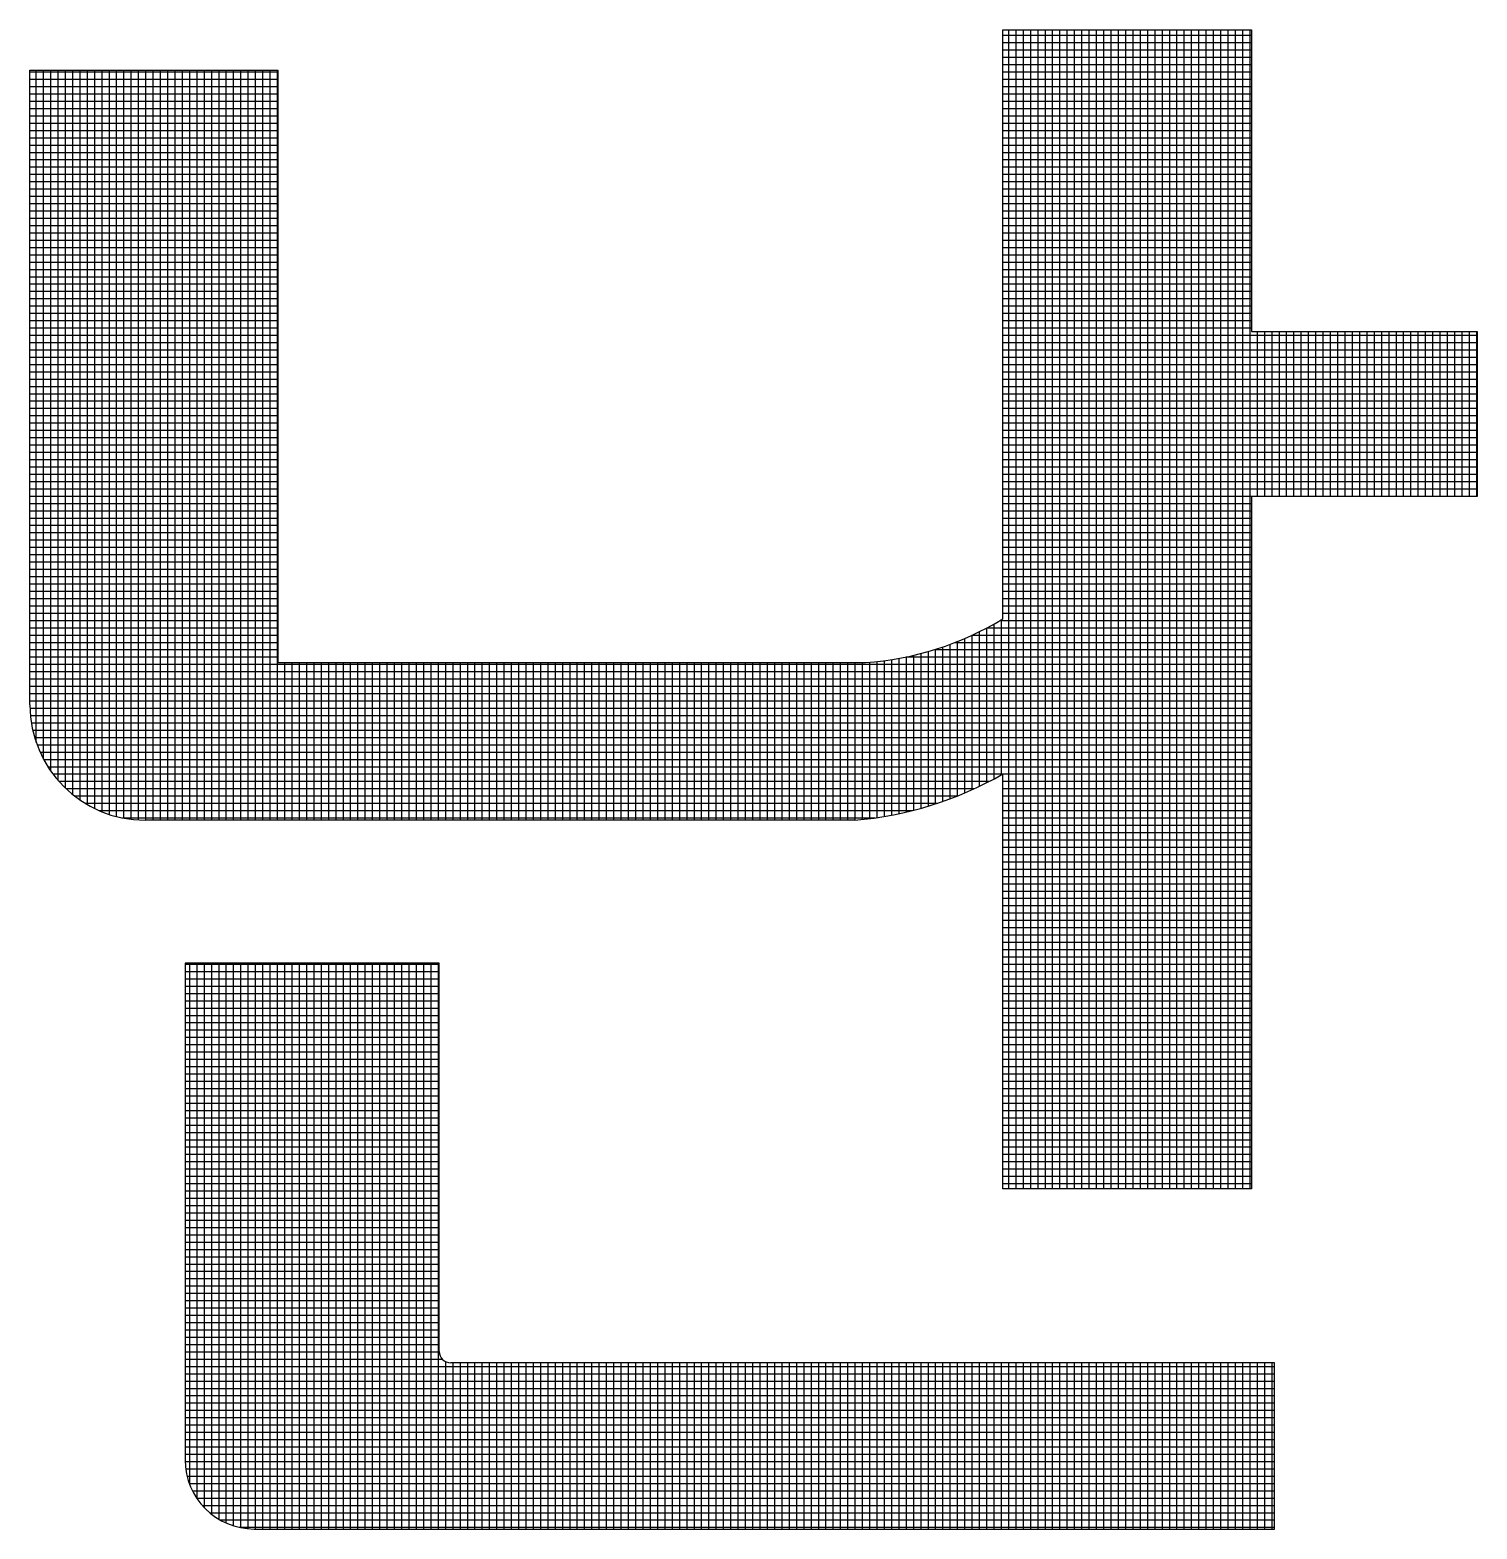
# Model space of a CAD drawing. Header units: inches. Extents: x 0 to 841, y 0 to 594.
# Drawn here: x 718.615 to 722.051, y 102.436 to 105.995 of the extents above; entities that cross this region are included whole.
import ezdxf

# ---------------------------------------------------------------- set-up
doc = ezdxf.new("R2010")
doc.units = ezdxf.units.IN
doc.header["$MEASUREMENT"] = 0
doc.layers.add('BG 한국지역난방기술주식회사 CI', color=7, linetype='Continuous')

msp = doc.modelspace()

# ---------------------------------------------------------------- linework, layer by layer
at = {"layer": 'BG 한국지역난방기술주식회사 CI', "color": 7, "linetype": 'Continuous', "lineweight": 25}
for p, q in [((720.9256, 104.5969), (720.9256, 105.995)), ((720.9256, 105.995), (721.5159, 105.995)), ((720.9394, 103.2436), (720.9394, 105.995)), ((720.9568, 103.2436), (720.9568, 105.995)), ((720.9742, 103.2436), (720.9742, 105.995)), ((720.9915, 103.2436), (720.9915, 105.995)), ((721.0089, 103.2436), (721.0089, 105.995)), ((721.0263, 103.2436), (721.0263, 105.995)), ((721.0436, 103.2436), (721.0436, 105.995)), ((721.061, 103.2436), (721.061, 105.995)), ((721.0784, 103.2436), (721.0784, 105.995)), ((721.0957, 103.2436), (721.0957, 105.995)), ((721.1131, 103.2436), (721.1131, 105.995)), ((721.1304, 103.2436), (721.1304, 105.995)), ((721.1478, 103.2436), (721.1478, 105.995)), ((721.1652, 103.2436), (721.1652, 105.995)), ((721.1825, 103.2436), (721.1825, 105.995)), ((721.1999, 103.2436), (721.1999, 105.995)), ((721.2173, 103.2436), (721.2173, 105.995)), ((721.2346, 103.2436), (721.2346, 105.995)), ((721.252, 103.2436), (721.252, 105.995)), ((721.2694, 103.2436), (721.2694, 105.995)), ((721.2867, 103.2436), (721.2867, 105.995)), ((721.3041, 103.2436), (721.3041, 105.995)), ((721.3215, 103.2436), (721.3215, 105.995)), ((721.3388, 103.2436), (721.3388, 105.995)), ((721.3562, 103.2436), (721.3562, 105.995)), ((721.3736, 103.2436), (721.3736, 105.995)), ((721.3909, 103.2436), (721.3909, 105.995)), ((721.4083, 103.2436), (721.4083, 105.995)), ((721.4256, 103.2436), (721.4256, 105.995)), ((721.443, 103.2436), (721.443, 105.995)), ((721.4604, 103.2436), (721.4604, 105.995)), ((721.4777, 103.2436), (721.4777, 105.995)), ((721.4951, 103.2436), (721.4951, 105.995)), ((721.5125, 103.2436), (721.5125, 105.995)), ((721.5159, 105.995), (721.5159, 105.2789)), ((720.9256, 105.9823), (721.5159, 105.9823)), ((720.9256, 105.9649), (721.5159, 105.9649)), ((720.9256, 105.9475), (721.5159, 105.9475)), ((720.9256, 105.9302), (721.5159, 105.9302)), ((718.6152, 105.8996), (719.2036, 105.8996)), ((718.6152, 104.3923), (718.6152, 105.8996)), ((718.6152, 105.8955), (719.2036, 105.8955)), ((718.63, 104.3036), (718.63, 105.8996)), ((718.6473, 104.2636), (718.6473, 105.8996)), ((718.6647, 104.2354), (718.6647, 105.8996)), ((718.6821, 104.2131), (718.6821, 105.8996)), ((718.6994, 104.1949), (718.6994, 105.8996)), ((718.7168, 104.1796), (718.7168, 105.8996)), ((718.7341, 104.1667), (718.7341, 105.8996)), ((718.7515, 104.1557), (718.7515, 105.8996)), ((718.7689, 104.1465), (718.7689, 105.8996)), ((718.7862, 104.1387), (718.7862, 105.8996)), ((718.8036, 104.1324), (718.8036, 105.8996)), ((718.821, 104.1274), (718.821, 105.8996)), ((718.8383, 104.1235), (718.8383, 105.8996)), ((718.8557, 104.1208), (718.8557, 105.8996)), ((718.8731, 104.1193), (718.8731, 105.8996)), ((718.8904, 104.1189), (718.8904, 105.8996)), ((718.9078, 104.1189), (718.9078, 105.8996)), ((718.9252, 104.1189), (718.9252, 105.8996)), ((718.9425, 104.1189), (718.9425, 105.8996)), ((718.9599, 104.1189), (718.9599, 105.8996)), ((718.9773, 104.1189), (718.9773, 105.8996)), ((718.9946, 104.1189), (718.9946, 105.8996)), ((719.012, 104.1189), (719.012, 105.8996)), ((719.0293, 104.1189), (719.0293, 105.8996)), ((719.0467, 104.1189), (719.0467, 105.8996)), ((719.0641, 104.1189), (719.0641, 105.8996)), ((719.0814, 104.1189), (719.0814, 105.8996)), ((719.0988, 104.1189), (719.0988, 105.8996)), ((719.1162, 104.1189), (719.1162, 105.8996)), ((719.1335, 104.1189), (719.1335, 105.8996)), ((719.1509, 104.1189), (719.1509, 105.8996)), ((719.1683, 104.1189), (719.1683, 105.8996)), ((719.1856, 104.1189), (719.1856, 105.8996)), ((719.203, 104.1189), (719.203, 105.8996)), ((719.2036, 105.8996), (719.2036, 104.4929)), ((720.9256, 105.9128), (721.5159, 105.9128)), ((720.9256, 105.8955), (721.5159, 105.8955)), ((718.6152, 105.8781), (719.2036, 105.8781)), ((718.6152, 105.8607), (719.2036, 105.8607)), ((720.9256, 105.8781), (721.5159, 105.8781)), ((720.9256, 105.8607), (721.5159, 105.8607)), ((718.6152, 105.8434), (719.2036, 105.8434)), ((718.6152, 105.826), (719.2036, 105.826)), ((720.9256, 105.8434), (721.5159, 105.8434)), ((720.9256, 105.826), (721.5159, 105.826)), ((718.6152, 105.8086), (719.2036, 105.8086)), ((718.6152, 105.7913), (719.2036, 105.7913)), ((720.9256, 105.8086), (721.5159, 105.8086)), ((720.9256, 105.7913), (721.5159, 105.7913)), ((718.6152, 105.7739), (719.2036, 105.7739)), ((718.6152, 105.7565), (719.2036, 105.7565)), ((720.9256, 105.7739), (721.5159, 105.7739)), ((720.9256, 105.7565), (721.5159, 105.7565)), ((718.6152, 105.7392), (719.2036, 105.7392)), ((718.6152, 105.7218), (719.2036, 105.7218)), ((720.9256, 105.7392), (721.5159, 105.7392)), ((720.9256, 105.7218), (721.5159, 105.7218)), ((718.6152, 105.7044), (719.2036, 105.7044)), ((718.6152, 105.6871), (719.2036, 105.6871)), ((718.6152, 105.6697), (719.2036, 105.6697)), ((720.9256, 105.7044), (721.5159, 105.7044)), ((720.9256, 105.6871), (721.5159, 105.6871)), ((720.9256, 105.6697), (721.5159, 105.6697)), ((718.6152, 105.6523), (719.2036, 105.6523)), ((718.6152, 105.635), (719.2036, 105.635)), ((720.9256, 105.6523), (721.5159, 105.6523)), ((720.9256, 105.635), (721.5159, 105.635)), ((718.6152, 105.6176), (719.2036, 105.6176)), ((718.6152, 105.6003), (719.2036, 105.6003)), ((720.9256, 105.6176), (721.5159, 105.6176)), ((720.9256, 105.6003), (721.5159, 105.6003)), ((718.6152, 105.5829), (719.2036, 105.5829)), ((718.6152, 105.5655), (719.2036, 105.5655)), ((720.9256, 105.5829), (721.5159, 105.5829)), ((720.9256, 105.5655), (721.5159, 105.5655)), ((718.6152, 105.5482), (719.2036, 105.5482)), ((718.6152, 105.5308), (719.2036, 105.5308)), ((720.9256, 105.5482), (721.5159, 105.5482)), ((720.9256, 105.5308), (721.5159, 105.5308)), ((718.6152, 105.5134), (719.2036, 105.5134)), ((718.6152, 105.4961), (719.2036, 105.4961)), ((720.9256, 105.5134), (721.5159, 105.5134)), ((720.9256, 105.4961), (721.5159, 105.4961)), ((718.6152, 105.4787), (719.2036, 105.4787)), ((718.6152, 105.4613), (719.2036, 105.4613)), ((720.9256, 105.4787), (721.5159, 105.4787)), ((720.9256, 105.4613), (721.5159, 105.4613)), ((718.6152, 105.444), (719.2036, 105.444)), ((718.6152, 105.4266), (719.2036, 105.4266)), ((720.9256, 105.444), (721.5159, 105.444)), ((720.9256, 105.4266), (721.5159, 105.4266)), ((718.6152, 105.4092), (719.2036, 105.4092)), ((718.6152, 105.3919), (719.2036, 105.3919)), ((720.9256, 105.4092), (721.5159, 105.4092)), ((720.9256, 105.3919), (721.5159, 105.3919)), ((718.6152, 105.3745), (719.2036, 105.3745)), ((718.6152, 105.3572), (719.2036, 105.3572)), ((720.9256, 105.3745), (721.5159, 105.3745)), ((720.9256, 105.3572), (721.5159, 105.3572)), ((718.6152, 105.3398), (719.2036, 105.3398)), ((718.6152, 105.3224), (719.2036, 105.3224)), ((720.9256, 105.3398), (721.5159, 105.3398)), ((720.9256, 105.3224), (721.5159, 105.3224)), ((718.6152, 105.3051), (719.2036, 105.3051)), ((718.6152, 105.2877), (719.2036, 105.2877)), ((720.9256, 105.3051), (721.5159, 105.3051)), ((720.9256, 105.2877), (721.5159, 105.2877)), ((721.5159, 105.2789), (722.0513, 105.2789)), ((721.5298, 104.887), (721.5298, 105.2789)), ((721.5472, 104.887), (721.5472, 105.2789)), ((721.5646, 104.887), (721.5646, 105.2789)), ((721.5819, 104.887), (721.5819, 105.2789)), ((721.5993, 104.887), (721.5993, 105.2789)), ((721.6167, 104.887), (721.6167, 105.2789)), ((721.634, 104.887), (721.634, 105.2789)), ((721.6514, 104.887), (721.6514, 105.2789)), ((721.6687, 104.887), (721.6687, 105.2789)), ((721.6861, 104.887), (721.6861, 105.2789)), ((721.7035, 104.887), (721.7035, 105.2789)), ((721.7208, 104.887), (721.7208, 105.2789)), ((721.7382, 104.887), (721.7382, 105.2789)), ((721.7556, 104.887), (721.7556, 105.2789)), ((721.7729, 104.887), (721.7729, 105.2789)), ((721.7903, 104.887), (721.7903, 105.2789)), ((721.8077, 104.887), (721.8077, 105.2789)), ((721.825, 104.887), (721.825, 105.2789)), ((721.8424, 104.887), (721.8424, 105.2789)), ((721.8598, 104.887), (721.8598, 105.2789)), ((721.8771, 104.887), (721.8771, 105.2789)), ((721.8945, 104.887), (721.8945, 105.2789)), ((721.9119, 104.887), (721.9119, 105.2789)), ((721.9292, 104.887), (721.9292, 105.2789)), ((721.9466, 104.887), (721.9466, 105.2789)), ((721.9639, 104.887), (721.9639, 105.2789)), ((721.9813, 104.887), (721.9813, 105.2789)), ((721.9987, 104.887), (721.9987, 105.2789)), ((722.016, 104.887), (722.016, 105.2789)), ((722.0334, 104.887), (722.0334, 105.2789)), ((722.0508, 104.887), (722.0508, 105.2789)), ((722.0513, 105.2789), (722.0513, 104.887)), ((718.6152, 105.2703), (719.2036, 105.2703)), ((718.6152, 105.253), (719.2036, 105.253)), ((720.9256, 105.2703), (722.0513, 105.2703)), ((720.9256, 105.253), (722.0513, 105.253)), ((718.6152, 105.2356), (719.2036, 105.2356)), ((718.6152, 105.2182), (719.2036, 105.2182)), ((720.9256, 105.2356), (722.0513, 105.2356)), ((720.9256, 105.2182), (722.0513, 105.2182)), ((718.6152, 105.2009), (719.2036, 105.2009)), ((718.6152, 105.1835), (719.2036, 105.1835)), ((720.9256, 105.2009), (722.0513, 105.2009)), ((720.9256, 105.1835), (722.0513, 105.1835)), ((718.6152, 105.1661), (719.2036, 105.1661)), ((718.6152, 105.1488), (719.2036, 105.1488)), ((720.9256, 105.1661), (722.0513, 105.1661)), ((720.9256, 105.1488), (722.0513, 105.1488)), ((718.6152, 105.1314), (719.2036, 105.1314)), ((718.6152, 105.1141), (719.2036, 105.1141)), ((720.9256, 105.1314), (722.0513, 105.1314)), ((720.9256, 105.1141), (722.0513, 105.1141)), ((718.6152, 105.0967), (719.2036, 105.0967)), ((718.6152, 105.0793), (719.2036, 105.0793)), ((720.9256, 105.0967), (722.0513, 105.0967)), ((720.9256, 105.0793), (722.0513, 105.0793)), ((718.6152, 105.062), (719.2036, 105.062)), ((718.6152, 105.0446), (719.2036, 105.0446)), ((720.9256, 105.062), (722.0513, 105.062)), ((720.9256, 105.0446), (722.0513, 105.0446)), ((718.6152, 105.0272), (719.2036, 105.0272)), ((718.6152, 105.0099), (719.2036, 105.0099)), ((720.9256, 105.0272), (722.0513, 105.0272)), ((720.9256, 105.0099), (722.0513, 105.0099)), ((718.6152, 104.9925), (719.2036, 104.9925)), ((718.6152, 104.9751), (719.2036, 104.9751)), ((718.6152, 104.9578), (719.2036, 104.9578)), ((720.9256, 104.9925), (722.0513, 104.9925)), ((720.9256, 104.9751), (722.0513, 104.9751)), ((720.9256, 104.9578), (722.0513, 104.9578)), ((718.6152, 104.9404), (719.2036, 104.9404)), ((718.6152, 104.923), (719.2036, 104.923)), ((720.9256, 104.9404), (722.0513, 104.9404)), ((720.9256, 104.923), (722.0513, 104.923)), ((718.6152, 104.9057), (719.2036, 104.9057)), ((718.6152, 104.8883), (719.2036, 104.8883)), ((720.9256, 104.9057), (722.0513, 104.9057)), ((720.9256, 104.8883), (722.0513, 104.8883)), ((722.0513, 104.887), (721.5159, 104.887)), ((721.5159, 104.887), (721.5159, 103.2436)), ((718.6152, 104.8709), (719.2036, 104.8709)), ((718.6152, 104.8536), (719.2036, 104.8536)), ((720.9256, 104.8709), (721.5159, 104.8709)), ((720.9256, 104.8536), (721.5159, 104.8536)), ((718.6152, 104.8362), (719.2036, 104.8362)), ((718.6152, 104.8189), (719.2036, 104.8189)), ((720.9256, 104.8362), (721.5159, 104.8362)), ((720.9256, 104.8189), (721.5159, 104.8189)), ((718.6152, 104.8015), (719.2036, 104.8015)), ((718.6152, 104.7841), (719.2036, 104.7841)), ((720.9256, 104.8015), (721.5159, 104.8015)), ((720.9256, 104.7841), (721.5159, 104.7841)), ((718.6152, 104.7668), (719.2036, 104.7668)), ((718.6152, 104.7494), (719.2036, 104.7494)), ((720.9256, 104.7668), (721.5159, 104.7668)), ((720.9256, 104.7494), (721.5159, 104.7494)), ((718.6152, 104.732), (719.2036, 104.732)), ((718.6152, 104.7147), (719.2036, 104.7147)), ((720.9256, 104.732), (721.5159, 104.732)), ((720.9256, 104.7147), (721.5159, 104.7147)), ((718.6152, 104.6973), (719.2036, 104.6973)), ((718.6152, 104.6799), (719.2036, 104.6799)), ((720.9256, 104.6973), (721.5159, 104.6973)), ((720.9256, 104.6799), (721.5159, 104.6799)), ((718.6152, 104.6626), (719.2036, 104.6626)), ((718.6152, 104.6452), (719.2036, 104.6452)), ((720.9256, 104.6626), (721.5159, 104.6626)), ((720.9256, 104.6452), (721.5159, 104.6452)), ((718.6152, 104.6278), (719.2036, 104.6278)), ((718.6152, 104.6105), (719.2036, 104.6105)), ((720.9256, 104.6278), (721.5159, 104.6278)), ((720.9256, 104.6105), (721.5159, 104.6105)), ((718.6152, 104.5931), (719.2036, 104.5931)), ((718.6152, 104.5757), (719.2036, 104.5757)), ((720.87, 104.1993), (720.87, 104.5664)), ((720.8873, 104.2079), (720.8873, 104.5752)), ((720.8883, 104.5757), (721.5159, 104.5757)), ((720.9047, 104.217), (720.9047, 104.5847)), ((720.9193, 104.5931), (721.5159, 104.5931)), ((720.9221, 104.2266), (720.9221, 104.5948)), ((718.6152, 104.5584), (719.2036, 104.5584)), ((718.6152, 104.541), (719.2036, 104.541)), ((720.7832, 104.1633), (720.7832, 104.5303)), ((720.8005, 104.1696), (720.8005, 104.5365)), ((720.8125, 104.541), (721.5159, 104.541)), ((720.8179, 104.1763), (720.8179, 104.5432)), ((720.8353, 104.1835), (720.8353, 104.5504)), ((720.8526, 104.1912), (720.8526, 104.5581)), ((720.8532, 104.5584), (721.5159, 104.5584)), ((718.6152, 104.5237), (719.2036, 104.5237)), ((718.6152, 104.5063), (719.2036, 104.5063)), ((720.6269, 104.1249), (720.6269, 104.4954)), ((720.6442, 104.1277), (720.6442, 104.4975)), ((720.6616, 104.1307), (720.6616, 104.5001)), ((720.679, 104.1342), (720.679, 104.5031)), ((720.6955, 104.5063), (721.5159, 104.5063)), ((720.6963, 104.1381), (720.6963, 104.5065)), ((720.7137, 104.1423), (720.7137, 104.5103)), ((720.7311, 104.1469), (720.7311, 104.5146)), ((720.7484, 104.152), (720.7484, 104.5194)), ((720.7628, 104.5237), (721.5159, 104.5237)), ((720.7658, 104.1574), (720.7658, 104.5246)), ((718.6152, 104.4889), (721.5159, 104.4889)), ((718.6152, 104.4716), (721.5159, 104.4716)), ((719.2036, 104.4929), (720.5991, 104.4929)), ((719.2204, 104.1189), (719.2204, 104.4929)), ((719.2377, 104.1189), (719.2377, 104.4929)), ((719.2551, 104.1189), (719.2551, 104.4929)), ((719.2724, 104.1189), (719.2724, 104.4929)), ((719.2898, 104.1189), (719.2898, 104.4929)), ((719.3072, 104.1189), (719.3072, 104.4929)), ((719.3245, 104.1189), (719.3245, 104.4929)), ((719.3419, 104.1189), (719.3419, 104.4929)), ((719.3593, 104.1189), (719.3593, 104.4929)), ((719.3766, 104.1189), (719.3766, 104.4929)), ((719.394, 104.1189), (719.394, 104.4929)), ((719.4114, 104.1189), (719.4114, 104.4929)), ((719.4287, 104.1189), (719.4287, 104.4929)), ((719.4461, 104.1189), (719.4461, 104.4929)), ((719.4635, 104.1189), (719.4635, 104.4929)), ((719.4808, 104.1189), (719.4808, 104.4929)), ((719.4982, 104.1189), (719.4982, 104.4929)), ((719.5155, 104.1189), (719.5155, 104.4929)), ((719.5329, 104.1189), (719.5329, 104.4929)), ((719.5503, 104.1189), (719.5503, 104.4929)), ((719.5676, 104.1189), (719.5676, 104.4929)), ((719.585, 104.1189), (719.585, 104.4929)), ((719.6024, 104.1189), (719.6024, 104.4929)), ((719.6197, 104.1189), (719.6197, 104.4929)), ((719.6371, 104.1189), (719.6371, 104.4929)), ((719.6545, 104.1189), (719.6545, 104.4929)), ((719.6718, 104.1189), (719.6718, 104.4929)), ((719.6892, 104.1189), (719.6892, 104.4929)), ((719.7066, 104.1189), (719.7066, 104.4929)), ((719.7239, 104.1189), (719.7239, 104.4929)), ((719.7413, 104.1189), (719.7413, 104.4929)), ((719.7587, 104.1189), (719.7587, 104.4929)), ((719.776, 104.1189), (719.776, 104.4929)), ((719.7934, 104.1189), (719.7934, 104.4929)), ((719.8107, 104.1189), (719.8107, 104.4929)), ((719.8281, 104.1189), (719.8281, 104.4929)), ((719.8455, 104.1189), (719.8455, 104.4929)), ((719.8628, 104.1189), (719.8628, 104.4929)), ((719.8802, 104.1189), (719.8802, 104.4929)), ((719.8976, 104.1189), (719.8976, 104.4929)), ((719.9149, 104.1189), (719.9149, 104.4929)), ((719.9323, 104.1189), (719.9323, 104.4929)), ((719.9497, 104.1189), (719.9497, 104.4929)), ((719.967, 104.1189), (719.967, 104.4929)), ((719.9844, 104.1189), (719.9844, 104.4929)), ((720.0018, 104.1189), (720.0018, 104.4929)), ((720.0191, 104.1189), (720.0191, 104.4929)), ((720.0365, 104.1189), (720.0365, 104.4929)), ((720.0539, 104.1189), (720.0539, 104.4929)), ((720.0712, 104.1189), (720.0712, 104.4929)), ((720.0886, 104.1189), (720.0886, 104.4929)), ((720.1059, 104.1189), (720.1059, 104.4929)), ((720.1233, 104.1189), (720.1233, 104.4929)), ((720.1407, 104.1189), (720.1407, 104.4929)), ((720.158, 104.1189), (720.158, 104.4929)), ((720.1754, 104.1189), (720.1754, 104.4929)), ((720.1928, 104.1189), (720.1928, 104.4929)), ((720.2101, 104.1189), (720.2101, 104.4929)), ((720.2275, 104.1189), (720.2275, 104.4929)), ((720.2449, 104.1189), (720.2449, 104.4929)), ((720.2622, 104.1189), (720.2622, 104.4929)), ((720.2796, 104.1189), (720.2796, 104.4929)), ((720.297, 104.1189), (720.297, 104.4929)), ((720.3143, 104.1189), (720.3143, 104.4929)), ((720.3317, 104.1189), (720.3317, 104.4929)), ((720.349, 104.1189), (720.349, 104.4929)), ((720.3664, 104.1189), (720.3664, 104.4929)), ((720.3838, 104.1189), (720.3838, 104.4929)), ((720.4011, 104.1189), (720.4011, 104.4929)), ((720.4185, 104.1189), (720.4185, 104.4929)), ((720.4359, 104.1189), (720.4359, 104.4929)), ((720.4532, 104.1189), (720.4532, 104.4929)), ((720.4706, 104.1189), (720.4706, 104.4929)), ((720.488, 104.1189), (720.488, 104.4929)), ((720.5053, 104.1189), (720.5053, 104.4929)), ((720.5227, 104.1189), (720.5227, 104.4929)), ((720.5401, 104.1189), (720.5401, 104.4929)), ((720.5574, 104.1189), (720.5574, 104.4929)), ((720.5748, 104.119), (720.5748, 104.4929)), ((720.5921, 104.1206), (720.5921, 104.4929)), ((720.6095, 104.1226), (720.6095, 104.4937)), ((718.6152, 104.4542), (721.5159, 104.4542)), ((718.6152, 104.4368), (721.5159, 104.4368)), ((718.6152, 104.4195), (721.5159, 104.4195)), ((718.6152, 104.4021), (721.5159, 104.4021)), ((718.6153, 104.3847), (721.5159, 104.3847)), ((718.6163, 104.3674), (721.5159, 104.3674)), ((718.6184, 104.35), (721.5159, 104.35)), ((718.6217, 104.3326), (721.5159, 104.3326)), ((718.6262, 104.3153), (721.5159, 104.3153)), ((718.632, 104.2979), (721.5159, 104.2979)), ((718.639, 104.2806), (721.5159, 104.2806)), ((718.6476, 104.2632), (721.5159, 104.2632)), ((718.6577, 104.2458), (721.5159, 104.2458)), ((718.6697, 104.2285), (720.9252, 104.2285)), ((718.6838, 104.2111), (720.8936, 104.2111)), ((720.9256, 103.2436), (720.9256, 104.2286)), ((720.9256, 104.2285), (721.5159, 104.2285)), ((720.9256, 104.2111), (721.5159, 104.2111)), ((718.7006, 104.1937), (720.8582, 104.1937)), ((718.7208, 104.1764), (720.818, 104.1764)), ((720.9256, 104.1937), (721.5159, 104.1937)), ((720.9256, 104.1764), (721.5159, 104.1764)), ((718.746, 104.159), (720.7706, 104.159)), ((718.7793, 104.1416), (720.7111, 104.1416)), ((720.9256, 104.159), (721.5159, 104.159)), ((720.9256, 104.1416), (721.5159, 104.1416)), ((718.8345, 104.1243), (720.6223, 104.1243)), ((720.5732, 104.1189), (718.8886, 104.1189)), ((720.9256, 104.1243), (721.5159, 104.1243)), ((720.9256, 104.1069), (721.5159, 104.1069)), ((720.9256, 104.0895), (721.5159, 104.0895)), ((720.9256, 104.0722), (721.5159, 104.0722)), ((720.9256, 104.0548), (721.5159, 104.0548)), ((720.9256, 104.0375), (721.5159, 104.0375)), ((720.9256, 104.0201), (721.5159, 104.0201)), ((720.9256, 104.0027), (721.5159, 104.0027)), ((720.9256, 103.9854), (721.5159, 103.9854)), ((720.9256, 103.968), (721.5159, 103.968)), ((720.9256, 103.9506), (721.5159, 103.9506)), ((720.9256, 103.9333), (721.5159, 103.9333)), ((720.9256, 103.9159), (721.5159, 103.9159)), ((720.9256, 103.8985), (721.5159, 103.8985)), ((720.9256, 103.8812), (721.5159, 103.8812)), ((720.9256, 103.8638), (721.5159, 103.8638)), ((720.9256, 103.8464), (721.5159, 103.8464)), ((720.9256, 103.8291), (721.5159, 103.8291)), ((720.9256, 103.8117), (721.5159, 103.8117)), ((720.9256, 103.7943), (721.5159, 103.7943)), ((718.9838, 103.7796), (718.9838, 102.6)), ((719.5868, 103.7796), (718.9838, 103.7796)), ((718.9838, 103.777), (719.5868, 103.777)), ((718.9838, 103.7596), (719.5868, 103.7596)), ((718.9946, 102.5412), (718.9946, 103.7796)), ((719.012, 102.5079), (719.012, 103.7796)), ((719.0293, 102.4865), (719.0293, 103.7796)), ((719.0467, 102.4707), (719.0467, 103.7796)), ((719.0641, 102.4589), (719.0641, 103.7796)), ((719.0814, 102.4499), (719.0814, 103.7796)), ((719.0988, 102.4434), (719.0988, 103.7796)), ((719.1162, 102.439), (719.1162, 103.7796)), ((719.1335, 102.4365), (719.1335, 103.7796)), ((719.1509, 102.4359), (719.1509, 103.7796)), ((719.1683, 102.4359), (719.1683, 103.7796)), ((719.1856, 102.4359), (719.1856, 103.7796)), ((719.203, 102.4359), (719.203, 103.7796)), ((719.2204, 102.4359), (719.2204, 103.7796)), ((719.2377, 102.4359), (719.2377, 103.7796)), ((719.2551, 102.4359), (719.2551, 103.7796)), ((719.2724, 102.4359), (719.2724, 103.7796)), ((719.2898, 102.4359), (719.2898, 103.7796)), ((719.3072, 102.4359), (719.3072, 103.7796)), ((719.3245, 102.4359), (719.3245, 103.7796)), ((719.3419, 102.4359), (719.3419, 103.7796)), ((719.3593, 102.4359), (719.3593, 103.7796)), ((719.3766, 102.4359), (719.3766, 103.7796)), ((719.394, 102.4359), (719.394, 103.7796)), ((719.4114, 102.4359), (719.4114, 103.7796)), ((719.4287, 102.4359), (719.4287, 103.7796)), ((719.4461, 102.4359), (719.4461, 103.7796)), ((719.4635, 102.4359), (719.4635, 103.7796)), ((719.4808, 102.4359), (719.4808, 103.7796)), ((719.4982, 102.4359), (719.4982, 103.7796)), ((719.5155, 102.4359), (719.5155, 103.7796)), ((719.5329, 102.4359), (719.5329, 103.7796)), ((719.5503, 102.4359), (719.5503, 103.7796)), ((719.5676, 102.4359), (719.5676, 103.7796)), ((719.585, 102.4359), (719.585, 103.7796)), ((719.5868, 102.8577), (719.5868, 103.7796)), ((720.9256, 103.777), (721.5159, 103.777)), ((720.9256, 103.7596), (721.5159, 103.7596)), ((718.9838, 103.7423), (719.5868, 103.7423)), ((718.9838, 103.7249), (719.5868, 103.7249)), ((720.9256, 103.7423), (721.5159, 103.7423)), ((720.9256, 103.7249), (721.5159, 103.7249)), ((718.9838, 103.7075), (719.5868, 103.7075)), ((718.9838, 103.6902), (719.5868, 103.6902)), ((720.9256, 103.7075), (721.5159, 103.7075)), ((720.9256, 103.6902), (721.5159, 103.6902)), ((718.9838, 103.6728), (719.5868, 103.6728)), ((718.9838, 103.6554), (719.5868, 103.6554)), ((720.9256, 103.6728), (721.5159, 103.6728)), ((720.9256, 103.6554), (721.5159, 103.6554)), ((718.9838, 103.6381), (719.5868, 103.6381)), ((718.9838, 103.6207), (719.5868, 103.6207)), ((720.9256, 103.6381), (721.5159, 103.6381)), ((720.9256, 103.6207), (721.5159, 103.6207)), ((718.9838, 103.6033), (719.5868, 103.6033)), ((718.9838, 103.586), (719.5868, 103.586)), ((720.9256, 103.6033), (721.5159, 103.6033)), ((720.9256, 103.586), (721.5159, 103.586)), ((718.9838, 103.5686), (719.5868, 103.5686)), ((718.9838, 103.5512), (719.5868, 103.5512)), ((718.9838, 103.5339), (719.5868, 103.5339)), ((720.9256, 103.5686), (721.5159, 103.5686)), ((720.9256, 103.5512), (721.5159, 103.5512)), ((720.9256, 103.5339), (721.5159, 103.5339)), ((718.9838, 103.5165), (719.5868, 103.5165)), ((718.9838, 103.4992), (719.5868, 103.4992)), ((720.9256, 103.5165), (721.5159, 103.5165)), ((720.9256, 103.4992), (721.5159, 103.4992)), ((718.9838, 103.4818), (719.5868, 103.4818)), ((718.9838, 103.4644), (719.5868, 103.4644)), ((720.9256, 103.4818), (721.5159, 103.4818)), ((720.9256, 103.4644), (721.5159, 103.4644)), ((718.9838, 103.4471), (719.5868, 103.4471)), ((718.9838, 103.4297), (719.5868, 103.4297)), ((720.9256, 103.4471), (721.5159, 103.4471)), ((720.9256, 103.4297), (721.5159, 103.4297)), ((718.9838, 103.4123), (719.5868, 103.4123)), ((718.9838, 103.395), (719.5868, 103.395)), ((720.9256, 103.4123), (721.5159, 103.4123)), ((720.9256, 103.395), (721.5159, 103.395)), ((718.9838, 103.3776), (719.5868, 103.3776)), ((718.9838, 103.3602), (719.5868, 103.3602)), ((720.9256, 103.3776), (721.5159, 103.3776)), ((720.9256, 103.3602), (721.5159, 103.3602)), ((718.9838, 103.3429), (719.5868, 103.3429)), ((718.9838, 103.3255), (719.5868, 103.3255)), ((720.9256, 103.3429), (721.5159, 103.3429)), ((720.9256, 103.3255), (721.5159, 103.3255)), ((718.9838, 103.3081), (719.5868, 103.3081)), ((718.9838, 103.2908), (719.5868, 103.2908)), ((720.9256, 103.3081), (721.5159, 103.3081)), ((720.9256, 103.2908), (721.5159, 103.2908)), ((718.9838, 103.2734), (719.5868, 103.2734)), ((718.9838, 103.256), (719.5868, 103.256)), ((720.9256, 103.2734), (721.5159, 103.2734)), ((720.9256, 103.256), (721.5159, 103.256)), ((718.9838, 103.2387), (719.5868, 103.2387)), ((718.9838, 103.2213), (719.5868, 103.2213)), ((721.5159, 103.2436), (720.9256, 103.2436)), ((718.9838, 103.204), (719.5868, 103.204)), ((718.9838, 103.1866), (719.5868, 103.1866)), ((718.9838, 103.1692), (719.5868, 103.1692)), ((718.9838, 103.1519), (719.5868, 103.1519)), ((718.9838, 103.1345), (719.5868, 103.1345)), ((718.9838, 103.1171), (719.5868, 103.1171)), ((718.9838, 103.0998), (719.5868, 103.0998)), ((718.9838, 103.0824), (719.5868, 103.0824)), ((718.9838, 103.065), (719.5868, 103.065)), ((718.9838, 103.0477), (719.5868, 103.0477)), ((718.9838, 103.0303), (719.5868, 103.0303)), ((718.9838, 103.0129), (719.5868, 103.0129)), ((718.9838, 102.9956), (719.5868, 102.9956)), ((718.9838, 102.9782), (719.5868, 102.9782)), ((718.9838, 102.9609), (719.5868, 102.9609)), ((718.9838, 102.9435), (719.5868, 102.9435)), ((718.9838, 102.9261), (719.5868, 102.9261)), ((718.9838, 102.9088), (719.5868, 102.9088)), ((718.9838, 102.8914), (719.5868, 102.8914)), ((718.9838, 102.874), (719.5868, 102.874)), ((718.9838, 102.8567), (719.5869, 102.8567)), ((718.9838, 102.8393), (719.5939, 102.8393)), ((718.9838, 102.8219), (721.5705, 102.8219)), ((719.6024, 102.4359), (719.6024, 102.833)), ((721.5705, 102.8303), (719.6142, 102.8303)), ((719.6197, 102.4359), (719.6197, 102.8303)), ((719.6371, 102.4359), (719.6371, 102.8303)), ((719.6545, 102.4359), (719.6545, 102.8303)), ((719.6718, 102.4359), (719.6718, 102.8303)), ((719.6892, 102.4359), (719.6892, 102.8303)), ((719.7066, 102.4359), (719.7066, 102.8303)), ((719.7239, 102.4359), (719.7239, 102.8303)), ((719.7413, 102.4359), (719.7413, 102.8303)), ((719.7587, 102.4359), (719.7587, 102.8303)), ((719.776, 102.4359), (719.776, 102.8303)), ((719.7934, 102.4359), (719.7934, 102.8303)), ((719.8107, 102.4359), (719.8107, 102.8303)), ((719.8281, 102.4359), (719.8281, 102.8303)), ((719.8455, 102.4359), (719.8455, 102.8303)), ((719.8628, 102.4359), (719.8628, 102.8303)), ((719.8802, 102.4359), (719.8802, 102.8303)), ((719.8976, 102.4359), (719.8976, 102.8303)), ((719.9149, 102.4359), (719.9149, 102.8303)), ((719.9323, 102.4359), (719.9323, 102.8303)), ((719.9497, 102.4359), (719.9497, 102.8303)), ((719.967, 102.4359), (719.967, 102.8303)), ((719.9844, 102.4359), (719.9844, 102.8303)), ((720.0018, 102.4359), (720.0018, 102.8303)), ((720.0191, 102.4359), (720.0191, 102.8303)), ((720.0365, 102.4359), (720.0365, 102.8303)), ((720.0539, 102.4359), (720.0539, 102.8303)), ((720.0712, 102.4359), (720.0712, 102.8303)), ((720.0886, 102.4359), (720.0886, 102.8303)), ((720.1059, 102.4359), (720.1059, 102.8303)), ((720.1233, 102.4359), (720.1233, 102.8303)), ((720.1407, 102.4359), (720.1407, 102.8303)), ((720.158, 102.4359), (720.158, 102.8303)), ((720.1754, 102.4359), (720.1754, 102.8303)), ((720.1928, 102.4359), (720.1928, 102.8303)), ((720.2101, 102.4359), (720.2101, 102.8303)), ((720.2275, 102.4359), (720.2275, 102.8303)), ((720.2449, 102.4359), (720.2449, 102.8303)), ((720.2622, 102.4359), (720.2622, 102.8303)), ((720.2796, 102.4359), (720.2796, 102.8303)), ((720.297, 102.4359), (720.297, 102.8303)), ((720.3143, 102.4359), (720.3143, 102.8303)), ((720.3317, 102.4359), (720.3317, 102.8303)), ((720.349, 102.4359), (720.349, 102.8303)), ((720.3664, 102.4359), (720.3664, 102.8303)), ((720.3838, 102.4359), (720.3838, 102.8303)), ((720.4011, 102.4359), (720.4011, 102.8303)), ((720.4185, 102.4359), (720.4185, 102.8303)), ((720.4359, 102.4359), (720.4359, 102.8303)), ((720.4532, 102.4359), (720.4532, 102.8303)), ((720.4706, 102.4359), (720.4706, 102.8303)), ((720.488, 102.4359), (720.488, 102.8303)), ((720.5053, 102.4359), (720.5053, 102.8303)), ((720.5227, 102.4359), (720.5227, 102.8303)), ((720.5401, 102.4359), (720.5401, 102.8303)), ((720.5574, 102.4359), (720.5574, 102.8303)), ((720.5748, 102.4359), (720.5748, 102.8303)), ((720.5921, 102.4359), (720.5921, 102.8303)), ((720.6095, 102.4359), (720.6095, 102.8303)), ((720.6269, 102.4359), (720.6269, 102.8303)), ((720.6442, 102.4359), (720.6442, 102.8303)), ((720.6616, 102.4359), (720.6616, 102.8303)), ((720.679, 102.4359), (720.679, 102.8303)), ((720.6963, 102.4359), (720.6963, 102.8303)), ((720.7137, 102.4359), (720.7137, 102.8303)), ((720.7311, 102.4359), (720.7311, 102.8303)), ((720.7484, 102.4359), (720.7484, 102.8303)), ((720.7658, 102.4359), (720.7658, 102.8303)), ((720.7832, 102.4359), (720.7832, 102.8303)), ((720.8005, 102.4359), (720.8005, 102.8303)), ((720.8179, 102.4359), (720.8179, 102.8303)), ((720.8353, 102.4359), (720.8353, 102.8303)), ((720.8526, 102.4359), (720.8526, 102.8303)), ((720.87, 102.4359), (720.87, 102.8303)), ((720.8873, 102.4359), (720.8873, 102.8303)), ((720.9047, 102.4359), (720.9047, 102.8303)), ((720.9221, 102.4359), (720.9221, 102.8303)), ((720.9394, 102.4359), (720.9394, 102.8303)), ((720.9568, 102.4359), (720.9568, 102.8303)), ((720.9742, 102.4359), (720.9742, 102.8303)), ((720.9915, 102.4359), (720.9915, 102.8303)), ((721.0089, 102.4359), (721.0089, 102.8303)), ((721.0263, 102.4359), (721.0263, 102.8303)), ((721.0436, 102.4359), (721.0436, 102.8303)), ((721.061, 102.4359), (721.061, 102.8303)), ((721.0784, 102.4359), (721.0784, 102.8303)), ((721.0957, 102.4359), (721.0957, 102.8303)), ((721.1131, 102.4359), (721.1131, 102.8303)), ((721.1304, 102.4359), (721.1304, 102.8303)), ((721.1478, 102.4359), (721.1478, 102.8303)), ((721.1652, 102.4359), (721.1652, 102.8303)), ((721.1825, 102.4359), (721.1825, 102.8303)), ((721.1999, 102.4359), (721.1999, 102.8303)), ((721.2173, 102.4359), (721.2173, 102.8303)), ((721.2346, 102.4359), (721.2346, 102.8303)), ((721.252, 102.4359), (721.252, 102.8303)), ((721.2694, 102.4359), (721.2694, 102.8303)), ((721.2867, 102.4359), (721.2867, 102.8303)), ((721.3041, 102.4359), (721.3041, 102.8303)), ((721.3215, 102.4359), (721.3215, 102.8303)), ((721.3388, 102.4359), (721.3388, 102.8303)), ((721.3562, 102.4359), (721.3562, 102.8303)), ((721.3736, 102.4359), (721.3736, 102.8303)), ((721.3909, 102.4359), (721.3909, 102.8303)), ((721.4083, 102.4359), (721.4083, 102.8303)), ((721.4256, 102.4359), (721.4256, 102.8303)), ((721.443, 102.4359), (721.443, 102.8303)), ((721.4604, 102.4359), (721.4604, 102.8303)), ((721.4777, 102.4359), (721.4777, 102.8303)), ((721.4951, 102.4359), (721.4951, 102.8303)), ((721.5125, 102.4359), (721.5125, 102.8303)), ((721.5298, 102.4359), (721.5298, 102.8303)), ((721.5472, 102.4359), (721.5472, 102.8303)), ((721.5646, 102.4359), (721.5646, 102.8303)), ((721.5705, 102.4359), (721.5705, 102.8303)), ((718.9838, 102.8046), (721.5705, 102.8046)), ((718.9838, 102.7872), (721.5705, 102.7872)), ((718.9838, 102.7698), (721.5705, 102.7698)), ((718.9838, 102.7525), (721.5705, 102.7525)), ((718.9838, 102.7351), (721.5705, 102.7351)), ((718.9838, 102.7177), (721.5705, 102.7177)), ((718.9838, 102.7004), (721.5705, 102.7004)), ((718.9838, 102.683), (721.5705, 102.683)), ((718.9838, 102.6657), (721.5705, 102.6657)), ((718.9838, 102.6483), (721.5705, 102.6483)), ((718.9838, 102.6309), (721.5705, 102.6309)), ((718.9838, 102.6136), (721.5705, 102.6136)), ((718.9838, 102.5962), (721.5705, 102.5962)), ((718.9851, 102.5788), (721.5705, 102.5788)), ((718.9883, 102.5615), (721.5705, 102.5615)), ((718.9935, 102.5441), (721.5705, 102.5441)), ((719.001, 102.5267), (721.5705, 102.5267)), ((719.011, 102.5094), (721.5705, 102.5094)), ((719.0243, 102.492), (721.5705, 102.492)), ((719.0419, 102.4746), (721.5705, 102.4746)), ((719.0668, 102.4573), (721.5705, 102.4573)), ((719.1117, 102.4399), (721.5705, 102.4399)), ((719.1478, 102.4359), (721.5705, 102.4359))]:
    msp.add_line(p, q, dxfattribs=at)
for centre, radius, start, end in [((720.5471, 105.2205), 0.7295, 274.0836, 301.2505), ((718.8886, 104.3923), 0.2735, 180, 270), ((720.5057, 104.9558), 0.8396, 274.6079, 300.001), ((719.6142, 102.8577), 0.0273, 180, 270), ((719.1478, 102.6), 0.1641, 180, 270)]:
    msp.add_arc(centre, radius, start, end, dxfattribs=at)

doc.saveas('drawing.dxf')
